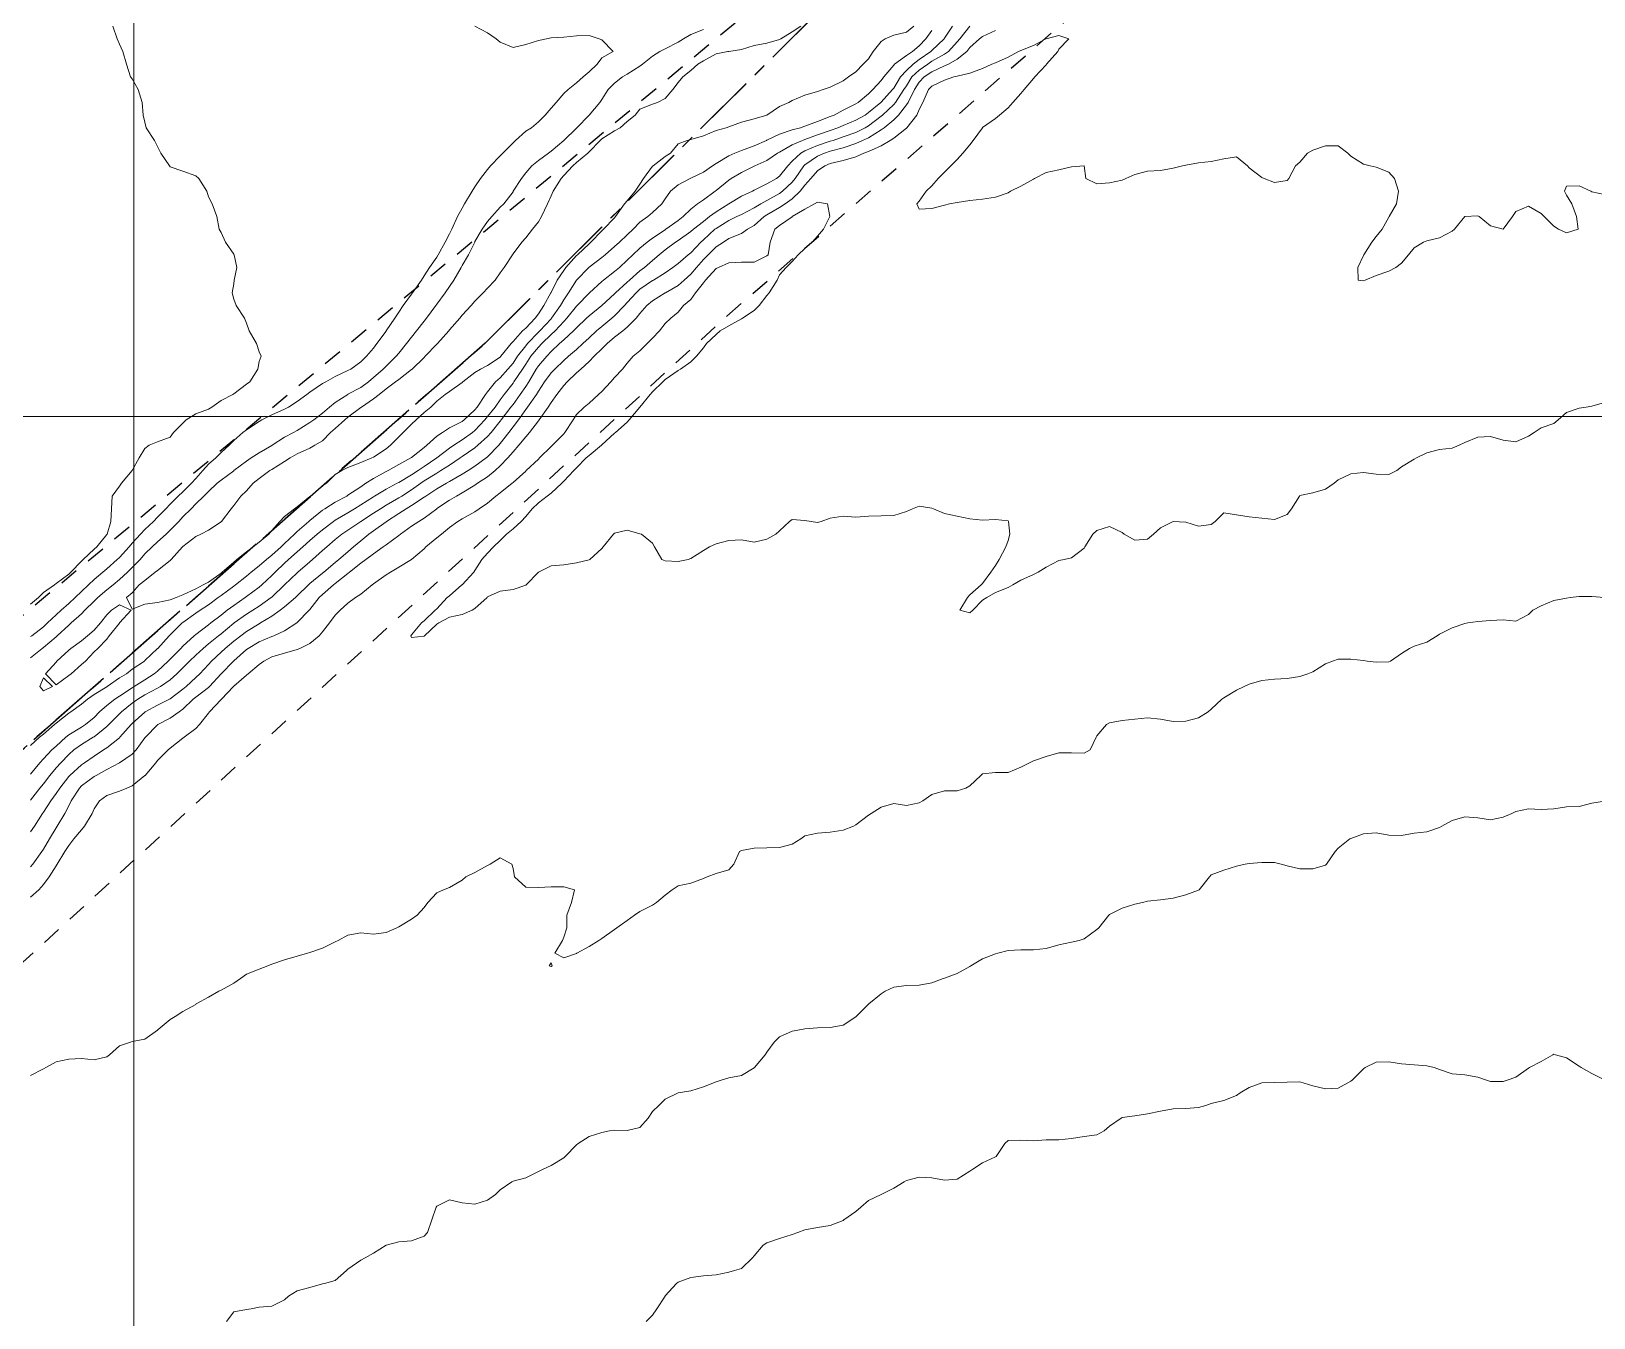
# Model space of a CAD drawing. Header units: centimetres. Extents: x 0 to 642158, y -847 to 649707.
# Drawn here: x 616462.8 to 616524.3, y 620851.9 to 620902.5 of the extents above; entities that cross this region are included whole.
import ezdxf

# ---------------------------------------------------------------- set-up
doc = ezdxf.new("R2010")
doc.units = ezdxf.units.CM
doc.header["$MEASUREMENT"] = 0
doc.linetypes.add('CENTERX2', pattern=[4, 2.5, -0.5, 0.5, -0.5])
doc.linetypes.add('JIS_02_0.7', pattern=[1.35, 0.75, -0.6])
for name, color, linetype, lineweight in [('MEV_grille', 254, 'Continuous', 9), ('WAL_parcellaire agricole', 7, 'JIS_02_0.7', 25), ('WAL_topographie 0.5', 253, 'Continuous', 20)]:
    doc.layers.add(name, color=color, linetype=linetype, lineweight=lineweight)
doc.layers.add('SPW_parcellaire cadastral', color=7, linetype='CENTERX2', lineweight=25, true_color=0xff0542)

# ---------------------------------------------------------------- blocks, each defined once
blk = doc.blocks.new('*U114')
at = {"layer": 'MEV_grille', "transparency": 33554687}
blk.add_lwpolyline([(-1338.461, 0), (1338.461, 0)], dxfattribs=at)
blk = doc.blocks.new('*U115')
at = {"layer": 'MEV_grille', "color": 0, "linetype": 'ByBlock', "lineweight": -2, "transparency": 16777216}
blk.add_blockref('*U114', (0, -1500), dxfattribs=at)
blk = doc.blocks.new('*U112')
at = {"layer": 'MEV_grille', "transparency": 33554687}
blk.add_lwpolyline([(0, 1825.476), (0, -1825.476)], dxfattribs=at)
blk = doc.blocks.new('*U113')
at = {"layer": 'MEV_grille', "color": 0, "linetype": 'ByBlock', "lineweight": -2, "transparency": 16777216}
blk.add_blockref('*U112', (1100, 0), dxfattribs=at)

msp = doc.modelspace()

# ---------------------------------------------------------------- linework, layer by layer
at = {"layer": 'SPW_parcellaire cadastral'}
for points in [[(616458.694, 621000.568), (616463.931, 620994.483), (616470.58, 620986.06), (616476.315, 620978.815), (616481.017, 620972.962), (616487.197, 620965.438), (616492.788, 620958.759), (616498.264, 620952.334), (616502.738, 620946.566), (616494.462, 620940.098), (616510.776, 620920.208), (616480.649, 620890.269), (616444.846, 620858.824), (616328.319, 620999.221)], [(616510.219, 620779.234), (616444.846, 620858.824), (616480.649, 620890.269), (616510.776, 620920.208), (616513.032, 620922.683), (616514.975, 620927.068), (616517.495, 620928.574), (616519.586, 620926.023), (616526.18, 620918.693)]]:
    msp.add_lwpolyline(points, dxfattribs=at)
at = {"layer": 'WAL_parcellaire agricole'}
for points in [[(616324.031, 621000.478), (616269.31, 620938.403), (616268.869, 620960.806), (616335.692, 621044.813), (616332.483, 621048.937), (616345.106, 621065.188), (616375.352, 621102.317), (616518.538, 620926.168), (616439.713, 620860.66), (616324.031, 621000.478)], [(616522.872, 620919.836), (616570.045, 620862.342), (616614.184, 620807.747), (616630.186, 620791.249), (616643.887, 620779.851), (616659.086, 620770.25), (616672.756, 620763.502), (616687.347, 620758.574), (616702.897, 620754.946), (616721.847, 620753.578), (616739.047, 620754.39), (616761.889, 620757.698), (616804.495, 620698.671), (616831, 620661.774), (616849.652, 620636.377), (616803.656, 620609.121), (616749.161, 620575.115), (616713.413, 620554.761), (616697.581, 620546.526), (616688.913, 620558.859), (616551.728, 620726.674), (616446.381, 620851.161), (616490.176, 620891.332), (616522.872, 620919.836)]]:
    msp.add_lwpolyline(points, dxfattribs=at)
at = {"layer": 'WAL_topographie 0.5'}
for points in [[(616480.25, 620902.75), (616480.75, 620902.481), (616481.083, 620902.25), (616481.25, 620902.125), (616481.75, 620901.908), (616482.25, 620902.026), (616482.75, 620902.186), (616483.068, 620902.25), (616483.25, 620902.295), (616483.75, 620902.31), (616484.25, 620902.364), (616484.75, 620902.383), (616485.15, 620902.25), (616485.25, 620902.21), (616485.692, 620901.75), (616485.25, 620901.5), (616485.066, 620901.25), (616484.75, 620900.955), (616484.519, 620900.75), (616484.25, 620900.516), (616483.924, 620900.25), (616483.75, 620900.094), (616483.447, 620899.75), (616483.25, 620899.515), (616483.02, 620899.25), (616482.75, 620898.986), (616482.475, 620898.75), (616482.25, 620898.611), (616481.848, 620898.25), (616481.75, 620898.157), (616481.343, 620897.75), (616481.25, 620897.64), (616480.867, 620897.25), (616480.75, 620897.111), (616480.469, 620896.75), (616480.25, 620896.418), (616480.142, 620896.25), (616479.844, 620895.75), (616479.75, 620895.585), (616479.57, 620895.25), (616479.336, 620894.75), (616479.25, 620894.568), (616479.075, 620894.25), (616478.807, 620893.75), (616478.75, 620893.657), (616478.458, 620893.25), (616478.25, 620892.921), (616478.141, 620892.75), (616477.789, 620892.25), (616477.75, 620892.195), (616477.422, 620891.75), (616477.25, 620891.487), (616477.097, 620891.25), (616476.755, 620890.75), (616476.75, 620890.743), (616476.39, 620890.25), (616476.25, 620890.077), (616475.977, 620889.75), (616475.75, 620889.532), (616475.363, 620889.25), (616475.25, 620889.186), (616474.75, 620888.957), (616474.373, 620888.75), (616474.25, 620888.675), (616473.75, 620888.341), (616473.635, 620888.25), (616473.25, 620887.969), (616472.904, 620887.75), (616472.75, 620887.664), (616472.25, 620887.452), (616471.861, 620887.25), (616471.75, 620887.185), (616471.25, 620886.854), (616471.112, 620886.75), (616470.75, 620886.441), (616470.569, 620886.25), (616470.25, 620885.957), (616470.041, 620885.75), (616469.75, 620885.51), (616469.536, 620885.25), (616469.25, 620884.943), (616469.08, 620884.75), (616468.75, 620884.416), (616468.562, 620884.25), (616468.25, 620883.927), (616468.071, 620883.75), (616467.75, 620883.416), (616467.594, 620883.25), (616467.25, 620882.936), (616467.075, 620882.75), (616466.75, 620882.39), (616466.626, 620882.25), (616466.25, 620881.831), (616466.161, 620881.75), (616465.75, 620881.385), (616465.593, 620881.25), (616465.25, 620880.963), (616465.025, 620880.75), (616464.75, 620880.487), (616464.502, 620880.25), (616464.25, 620880.016), (616463.948, 620879.75), (616463.75, 620879.566), (616463.416, 620879.25), (616463.25, 620879.105), (616462.791, 620878.75), (616462.75, 620878.72)], [(616462.75, 620873.294), (616463.11, 620873.75), (616463.25, 620873.905), (616463.587, 620874.25), (616463.75, 620874.4), (616464.131, 620874.75), (616464.25, 620874.849), (616464.75, 620875.15), (616464.907, 620875.25), (616465.25, 620875.534), (616465.467, 620875.75), (616465.75, 620875.998), (616466.068, 620876.25), (616466.25, 620876.371), (616466.75, 620876.702), (616466.828, 620876.75), (616467.25, 620877.014), (616467.619, 620877.25), (616467.75, 620877.355), (616468.173, 620877.75), (616468.25, 620877.83), (616468.663, 620878.25), (616468.75, 620878.344), (616469.188, 620878.75), (616469.25, 620878.802), (616469.75, 620879.178), (616469.842, 620879.25), (616470.25, 620879.564), (616470.491, 620879.75), (616470.75, 620879.945), (616471.194, 620880.25), (616471.25, 620880.291), (616471.75, 620880.658), (616471.858, 620880.75), (616472.25, 620881.114), (616472.382, 620881.25), (616472.75, 620881.601), (616472.911, 620881.75), (616473.25, 620882.054), (616473.473, 620882.25), (616473.75, 620882.493), (616474.042, 620882.75), (616474.25, 620882.923), (616474.683, 620883.25), (616474.75, 620883.297), (616475.25, 620883.591), (616475.513, 620883.75), (616475.75, 620883.898), (616476.25, 620884.221), (616476.298, 620884.25), (616476.75, 620884.524), (616477.19, 620884.75), (616477.25, 620884.781), (616477.75, 620885.08), (616478.011, 620885.25), (616478.25, 620885.411), (616478.75, 620885.748), (616478.753, 620885.75), (616479.25, 620886.131), (616479.423, 620886.25), (616479.75, 620886.463), (616480.158, 620886.75), (616480.25, 620886.824), (616480.645, 620887.25), (616480.75, 620887.376), (616481.044, 620887.75), (616481.25, 620888.039), (616481.402, 620888.25), (616481.75, 620888.694), (616481.789, 620888.75), (616482.12, 620889.25), (616482.25, 620889.446), (616482.457, 620889.75), (616482.75, 620890.111), (616482.881, 620890.25), (616483.25, 620890.607), (616483.405, 620890.75), (616483.75, 620891.122), (616483.87, 620891.25), (616484.25, 620891.725), (616484.276, 620891.75), (616484.75, 620892.236), (616484.766, 620892.25), (616485.25, 620892.699), (616485.313, 620892.75), (616485.75, 620893.083), (616485.942, 620893.25), (616486.25, 620893.541), (616486.466, 620893.75), (616486.75, 620894.013), (616487.039, 620894.25), (616487.25, 620894.407), (616487.75, 620894.735), (616487.773, 620894.75), (616488.25, 620895.099), (616488.454, 620895.25), (616488.75, 620895.544), (616489.018, 620895.75), (616489.25, 620895.914), (616489.712, 620896.25), (616489.75, 620896.278), (616490.25, 620896.691), (616490.342, 620896.75), (616490.75, 620896.992), (616491.25, 620897.236), (616491.279, 620897.25), (616491.75, 620897.458), (616492.169, 620897.75), (616492.25, 620897.793), (616492.75, 620898.082), (616493.152, 620898.25), (616493.25, 620898.286), (616493.75, 620898.465), (616494.25, 620898.646), (616494.544, 620898.75), (616494.75, 620898.84), (616495.25, 620899.042), (616495.616, 620899.25), (616495.75, 620899.345), (616496.241, 620899.75), (616496.25, 620899.758), (616496.699, 620900.25), (616496.75, 620900.313), (616497.011, 620900.75), (616497.25, 620901.005), (616497.513, 620901.25), (616497.75, 620901.434), (616498.213, 620901.75), (616498.25, 620901.789), (616498.728, 620902.25), (616498.75, 620902.281), (616499.065, 620902.75)], [(616465.986, 620902.75), (616466.158, 620902.25), (616466.25, 620902.044), (616466.385, 620901.75), (616466.528, 620901.25), (616466.687, 620900.75), (616466.75, 620900.671), (616466.979, 620900.25), (616467.139, 620899.75), (616467.183, 620899.25), (616467.25, 620898.964), (616467.306, 620898.75), (616467.632, 620898.25), (616467.75, 620898.013), (616467.882, 620897.75), (616468.219, 620897.25), (616468.25, 620897.214), (616468.75, 620897.038), (616469.25, 620896.859), (616469.371, 620896.75), (616469.687, 620896.25), (616469.75, 620896.027), (616469.906, 620895.75), (616470.089, 620895.25), (616470.175, 620894.75), (616470.25, 620894.629), (616470.419, 620894.25), (616470.75, 620893.772), (616470.77, 620893.75), (616470.877, 620893.25), (616470.77, 620892.75), (616470.75, 620892.6), (616470.691, 620892.25), (616470.75, 620892), (616470.84, 620891.75), (616471.173, 620891.25), (616471.25, 620891.05), (616471.362, 620890.75), (616471.647, 620890.25), (616471.75, 620889.932), (616471.833, 620889.75), (616471.75, 620889.55), (616471.694, 620889.25), (616471.386, 620888.75), (616471.25, 620888.652), (616470.75, 620888.276), (616470.715, 620888.25), (616470.25, 620888.011), (616469.883, 620887.75), (616469.75, 620887.673), (616469.25, 620887.48), (616468.877, 620887.25), (616468.75, 620887.118), (616468.382, 620886.75), (616468.25, 620886.561), (616467.75, 620886.378), (616467.417, 620886.25), (616467.25, 620886.118), (616467.024, 620885.75), (616466.75, 620885.25), (616466.75, 620885.25), (616466.327, 620884.75), (616466.25, 620884.632), (616465.967, 620884.25), (616465.937, 620883.75), (616465.905, 620883.25), (616465.76, 620882.75), (616465.75, 620882.738), (616465.355, 620882.25), (616465.25, 620882.162), (616464.821, 620881.75), (616464.75, 620881.684), (616464.326, 620881.25), (616464.25, 620881.177), (616463.75, 620880.799), (616463.686, 620880.75), (616463.25, 620880.445), (616463.058, 620880.25), (616462.75, 620879.991)], [(616462.75, 620872.277), (616463.117, 620872.75), (616463.25, 620872.921), (616463.505, 620873.25), (616463.75, 620873.541), (616463.938, 620873.75), (616464.25, 620874.069), (616464.456, 620874.25), (616464.75, 620874.464), (616465.212, 620874.75), (616465.25, 620874.773), (616465.75, 620875.172), (616465.83, 620875.25), (616466.25, 620875.67), (616466.33, 620875.75), (616466.75, 620876.091), (616466.974, 620876.25), (616467.25, 620876.416), (616467.75, 620876.682), (616467.869, 620876.75), (616468.25, 620877.014), (616468.513, 620877.25), (616468.75, 620877.491), (616469.004, 620877.75), (616469.25, 620877.981), (616469.541, 620878.25), (616469.75, 620878.423), (616470.152, 620878.75), (616470.25, 620878.828), (616470.75, 620879.237), (616470.768, 620879.25), (616471.25, 620879.592), (616471.503, 620879.75), (616471.75, 620879.911), (616472.225, 620880.25), (616472.25, 620880.271), (616472.75, 620880.748), (616472.752, 620880.75), (616473.25, 620881.23), (616473.274, 620881.25), (616473.75, 620881.658), (616473.856, 620881.75), (616474.25, 620882.105), (616474.414, 620882.25), (616474.75, 620882.537), (616475.012, 620882.75), (616475.25, 620882.907), (616475.75, 620883.249), (616475.751, 620883.25), (616476.25, 620883.571), (616476.532, 620883.75), (616476.75, 620883.885), (616477.25, 620884.177), (616477.366, 620884.25), (616477.75, 620884.492), (616478.113, 620884.75), (616478.25, 620884.842), (616478.75, 620885.153), (616478.912, 620885.25), (616479.25, 620885.469), (616479.664, 620885.75), (616479.75, 620885.81), (616480.25, 620886.151), (616480.371, 620886.25), (616480.75, 620886.59), (616480.891, 620886.75), (616481.25, 620887.199), (616481.289, 620887.25), (616481.671, 620887.75), (616481.75, 620887.859), (616482.033, 620888.25), (616482.25, 620888.565), (616482.37, 620888.75), (616482.669, 620889.25), (616482.75, 620889.369), (616483.077, 620889.75), (616483.25, 620889.936), (616483.586, 620890.25), (616483.75, 620890.399), (616484.134, 620890.75), (616484.25, 620890.875), (616484.647, 620891.25), (616484.75, 620891.347), (616485.243, 620891.75), (616485.25, 620891.756), (616485.75, 620892.214), (616485.784, 620892.25), (616486.25, 620892.667), (616486.341, 620892.75), (616486.75, 620893.119), (616486.93, 620893.25), (616487.25, 620893.525), (616487.513, 620893.75), (616487.75, 620893.943), (616488.155, 620894.25), (616488.25, 620894.314), (616488.75, 620894.659), (616488.855, 620894.75), (616489.25, 620895.063), (616489.495, 620895.25), (616489.75, 620895.442), (616490.25, 620895.748), (616490.255, 620895.75), (616490.75, 620896.053), (616491.179, 620896.25), (616491.25, 620896.286), (616491.75, 620896.535), (616492.125, 620896.75), (616492.25, 620896.841), (616492.572, 620897.25), (616492.75, 620897.431), (616493.085, 620897.75), (616493.25, 620897.84), (616493.75, 620898.047), (616494.25, 620898.215), (616494.358, 620898.25), (616494.75, 620898.391), (616495.25, 620898.565), (616495.628, 620898.75), (616495.75, 620898.821), (616496.25, 620899.199), (616496.309, 620899.25), (616496.75, 620899.664), (616496.823, 620899.75), (616497.151, 620900.25), (616497.25, 620900.403), (616497.465, 620900.75), (616497.75, 620901.021), (616498.087, 620901.25), (616498.25, 620901.365), (616498.75, 620901.647), (616498.906, 620901.75), (616499.25, 620902.127), (616499.351, 620902.25), (616499.742, 620902.75)], [(616493.094, 620902.75), (616492.75, 620902.52), (616492.294, 620902.25), (616492.25, 620902.221), (616491.75, 620902.076), (616491.25, 620901.986), (616490.75, 620901.833), (616490.25, 620901.753), (616490.218, 620901.75), (616489.75, 620901.665), (616489.25, 620901.381), (616489.032, 620901.25), (616488.75, 620901), (616488.445, 620900.75), (616488.25, 620900.535), (616488.04, 620900.25), (616487.75, 620899.902), (616487.443, 620899.75), (616487.25, 620899.679), (616486.75, 620899.483), (616486.556, 620899.25), (616486.25, 620898.992), (616485.967, 620898.75), (616485.75, 620898.634), (616485.25, 620898.307), (616485.182, 620898.25), (616484.75, 620897.804), (616484.692, 620897.75), (616484.25, 620897.38), (616484.109, 620897.25), (616483.75, 620896.867), (616483.651, 620896.75), (616483.335, 620896.25), (616483.25, 620896.072), (616483.103, 620895.75), (616482.872, 620895.25), (616482.75, 620895.039), (616482.522, 620894.75), (616482.25, 620894.411), (616482.095, 620894.25), (616481.75, 620893.781), (616481.728, 620893.75), (616481.398, 620893.25), (616481.25, 620893.033), (616481.042, 620892.75), (616480.75, 620892.434), (616480.574, 620892.25), (616480.25, 620891.926), (616480.107, 620891.75), (616479.75, 620891.374), (616479.652, 620891.25), (616479.25, 620890.791), (616479.217, 620890.75), (616478.776, 620890.25), (616478.75, 620890.223), (616478.295, 620889.75), (616478.25, 620889.703), (616477.78, 620889.25), (616477.75, 620889.226), (616477.25, 620888.842), (616477.126, 620888.75), (616476.75, 620888.47), (616476.474, 620888.25), (616476.25, 620888.073), (616475.776, 620887.75), (616475.75, 620887.729), (616475.25, 620887.35), (616475.127, 620887.25), (616474.75, 620886.906), (616474.564, 620886.75), (616474.25, 620886.427), (616473.95, 620886.25), (616473.75, 620886.139), (616473.25, 620885.915), (616472.967, 620885.75), (616472.75, 620885.607), (616472.25, 620885.297), (616472.17, 620885.25), (616471.75, 620884.944), (616471.517, 620884.75), (616471.25, 620884.459), (616471.032, 620884.25), (616470.75, 620883.878), (616470.647, 620883.75), (616470.262, 620883.25), (616470.25, 620883.239), (616469.75, 620882.901), (616469.458, 620882.75), (616469.25, 620882.651), (616468.75, 620882.267), (616468.733, 620882.25), (616468.279, 620881.75), (616468.25, 620881.716), (616467.75, 620881.321), (616467.661, 620881.25), (616467.25, 620880.927), (616467.029, 620880.75), (616466.75, 620880.434), (616466.528, 620880.25), (616466.75, 620879.788), (616467.25, 620879.992), (616467.75, 620880.063), (616468.25, 620880.16)], [(616468.25, 620880.16), (616468.479, 620880.25), (616468.75, 620880.36), (616469.25, 620880.592), (616469.549, 620880.75), (616469.75, 620880.862), (616470.25, 620881.216), (616470.293, 620881.25), (616470.75, 620881.649), (616470.876, 620881.75), (616471.25, 620882.049), (616471.521, 620882.25), (616471.75, 620882.428), (616472.126, 620882.75), (616472.25, 620882.887), (616472.561, 620883.25), (616472.75, 620883.447), (616473.142, 620883.75), (616473.25, 620883.821), (616473.75, 620884.225), (616473.782, 620884.25), (616474.25, 620884.65), (616474.405, 620884.75), (616474.75, 620885.101), (616475.009, 620885.25), (616475.25, 620885.372), (616475.75, 620885.572), (616476.195, 620885.75), (616476.25, 620885.774), (616476.75, 620886.11), (616476.922, 620886.25), (616477.25, 620886.58), (616477.429, 620886.75), (616477.75, 620887.081), (616477.934, 620887.25), (616478.25, 620887.535), (616478.507, 620887.75), (616478.75, 620887.98), (616479.084, 620888.25), (616479.25, 620888.366), (616479.75, 620888.715), (616479.779, 620888.75), (616480.25, 620889.115), (616480.469, 620889.25), (616480.75, 620889.39), (616481.25, 620889.722), (616481.274, 620889.75), (616481.674, 620890.25), (616481.75, 620890.331), (616482.129, 620890.75), (616482.25, 620890.86), (616482.617, 620891.25), (616482.75, 620891.426), (616482.96, 620891.75), (616483.243, 620892.25), (616483.25, 620892.262), (616483.491, 620892.75), (616483.75, 620893.131), (616483.836, 620893.25), (616484.25, 620893.716), (616484.289, 620893.75), (616484.75, 620894.185), (616484.822, 620894.25), (616485.25, 620894.695), (616485.31, 620894.75), (616485.75, 620895.204), (616485.79, 620895.25), (616486.148, 620895.75), (616486.25, 620895.877), (616486.565, 620896.25), (616486.75, 620896.528), (616486.893, 620896.75), (616487.25, 620897.239), (616487.266, 620897.25), (616487.75, 620897.612), (616487.951, 620897.75), (616488.25, 620898.117), (616488.614, 620898.25), (616488.75, 620898.282), (616489.25, 620898.435), (616489.75, 620898.643), (616490.152, 620898.75), (616490.25, 620898.785), (616490.75, 620898.965), (616491.25, 620899.096), (616491.75, 620899.25), (616491.75, 620899.25), (616492.25, 620899.583), (616492.618, 620899.75), (616492.75, 620899.827), (616493.25, 620900.037), (616493.75, 620900.182), (616493.962, 620900.25), (616494.25, 620900.346), (616494.75, 620900.603), (616494.967, 620900.75), (616495.25, 620900.952), (616495.541, 620901.25), (616495.75, 620901.466), (616495.932, 620901.75), (616496.25, 620902.144), (616496.404, 620902.25), (616496.75, 620902.398), (616497.25, 620902.519), (616497.535, 620902.75)], [(616489.25, 620902.613), (616488.75, 620902.419), (616488.462, 620902.25), (616488.25, 620902.125), (616487.75, 620901.862), (616487.54, 620901.75), (616487.25, 620901.567), (616486.857, 620901.25), (616486.75, 620901.168), (616486.25, 620900.858), (616486.058, 620900.75), (616485.75, 620900.511), (616485.494, 620900.25), (616485.25, 620899.858), (616485.176, 620899.75), (616484.754, 620899.25), (616484.75, 620899.247), (616484.266, 620898.75), (616484.25, 620898.734), (616483.75, 620898.25), (616483.75, 620898.25), (616483.25, 620897.822), (616483.142, 620897.75), (616482.75, 620897.461), (616482.496, 620897.25), (616482.25, 620896.976), (616482.081, 620896.75), (616481.762, 620896.25), (616481.75, 620896.232), (616481.386, 620895.75), (616481.25, 620895.621), (616480.91, 620895.25), (616480.75, 620895.064), (616480.534, 620894.75), (616480.25, 620894.269), (616480.24, 620894.25), (616479.995, 620893.75), (616479.75, 620893.323), (616479.711, 620893.25), (616479.422, 620892.75), (616479.25, 620892.494), (616479.08, 620892.25), (616478.75, 620891.807), (616478.708, 620891.75), (616478.346, 620891.25), (616478.25, 620891.131), (616477.954, 620890.75), (616477.75, 620890.509), (616477.552, 620890.25), (616477.25, 620889.873), (616477.149, 620889.75), (616476.75, 620889.362), (616476.638, 620889.25), (616476.25, 620888.915), (616476.056, 620888.75), (616475.75, 620888.522), (616475.25, 620888.257), (616475.238, 620888.25), (616474.75, 620887.937), (616474.524, 620887.75), (616474.25, 620887.515), (616473.906, 620887.25), (616473.75, 620887.141), (616473.25, 620886.835), (616473.099, 620886.75), (616472.75, 620886.565), (616472.267, 620886.25), (616472.25, 620886.239), (616471.75, 620885.947), (616471.441, 620885.75), (616471.25, 620885.627), (616470.757, 620885.25), (616470.75, 620885.245), (616470.25, 620884.876), (616470.099, 620884.75), (616469.75, 620884.426), (616469.569, 620884.25), (616469.25, 620883.938), (616469.069, 620883.75), (616468.75, 620883.431), (616468.586, 620883.25), (616468.25, 620882.907), (616468.084, 620882.75), (616467.75, 620882.443), (616467.537, 620882.25), (616467.25, 620881.973), (616467.06, 620881.75), (616466.75, 620881.44), (616466.563, 620881.25), (616466.25, 620880.967), (616465.998, 620880.75), (616465.75, 620880.55), (616465.398, 620880.25), (616465.25, 620880.109), (616464.89, 620879.75), (616464.75, 620879.613), (616464.343, 620879.25), (616464.25, 620879.169), (616463.799, 620878.75), (616463.75, 620878.704), (616463.25, 620878.286), (616463.202, 620878.25), (616462.75, 620877.878)], [(616462.75, 620874.43), (616463.098, 620874.75), (616463.25, 620874.875), (616463.686, 620875.25), (616463.75, 620875.308), (616464.25, 620875.695), (616464.338, 620875.75), (616464.75, 620876.05), (616464.983, 620876.25), (616465.25, 620876.441), (616465.75, 620876.738), (616465.769, 620876.75), (616466.25, 620877.088), (616466.527, 620877.25), (616466.75, 620877.431), (616467.228, 620877.75), (616467.25, 620877.771), (616467.75, 620878.246), (616467.754, 620878.25), (616468.209, 620878.75), (616468.25, 620878.784), (616468.724, 620879.25), (616468.75, 620879.27), (616469.25, 620879.632), (616469.423, 620879.75), (616469.75, 620879.969), (616470.142, 620880.25), (616470.25, 620880.327), (616470.75, 620880.703), (616470.814, 620880.75), (616471.25, 620881.098), (616471.437, 620881.25), (616471.75, 620881.504), (616472.036, 620881.75), (616472.25, 620881.925), (616472.613, 620882.25), (616472.75, 620882.382), (616473.14, 620882.75), (616473.25, 620882.859), (616473.705, 620883.25), (616473.75, 620883.287), (616474.25, 620883.69), (616474.342, 620883.75), (616474.75, 620884.013), (616475.198, 620884.25), (616475.25, 620884.282), (616475.75, 620884.614), (616475.957, 620884.75), (616476.25, 620884.936), (616476.75, 620885.211), (616476.828, 620885.25), (616477.25, 620885.493), (616477.726, 620885.75), (616477.75, 620885.768), (616478.25, 620886.165), (616478.356, 620886.25), (616478.75, 620886.608), (616478.967, 620886.75), (616479.25, 620886.932), (616479.75, 620887.189), (616479.828, 620887.25), (616480.25, 620887.637), (616480.342, 620887.75), (616480.672, 620888.25), (616480.75, 620888.353), (616481.055, 620888.75), (616481.25, 620888.908), (616481.547, 620889.25), (616481.75, 620889.483), (616481.928, 620889.75), (616482.25, 620890.165), (616482.319, 620890.25), (616482.75, 620890.698), (616482.804, 620890.75), (616483.25, 620891.226), (616483.273, 620891.25), (616483.622, 620891.75), (616483.75, 620891.973), (616483.936, 620892.25), (616484.25, 620892.75), (616484.25, 620892.75), (616484.734, 620893.25), (616484.75, 620893.264), (616485.25, 620893.642), (616485.386, 620893.75), (616485.75, 620894.069), (616485.949, 620894.25), (616486.25, 620894.534), (616486.484, 620894.75), (616486.75, 620895.026), (616487.064, 620895.25), (616487.25, 620895.414), (616487.611, 620895.75), (616487.75, 620895.954), (616487.951, 620896.25), (616488.25, 620896.502), (616488.731, 620896.75), (616488.75, 620896.759), (616489.25, 620897.001), (616489.611, 620897.25), (616489.75, 620897.34), (616490.25, 620897.643), (616490.486, 620897.75), (616490.75, 620897.859), (616491.25, 620898.037), (616491.739, 620898.25), (616491.75, 620898.255), (616492.25, 620898.503), (616492.75, 620898.669), (616493.075, 620898.75), (616493.25, 620898.806), (616493.75, 620898.992), (616494.25, 620899.193), (616494.397, 620899.25), (616494.75, 620899.438), (616495.25, 620899.691), (616495.34, 620899.75), (616495.75, 620900.09), (616495.919, 620900.25), (616496.25, 620900.614), (616496.354, 620900.75), (616496.75, 620901.217), (616496.78, 620901.25), (616497.25, 620901.595), (616497.481, 620901.75), (616497.75, 620901.977), (616498.007, 620902.25), (616498.25, 620902.579)], [(616462.75, 620871.03), (616462.897, 620871.25), (616463.215, 620871.75), (616463.25, 620871.802), (616463.54, 620872.25), (616463.75, 620872.533), (616463.895, 620872.75), (616464.25, 620873.2), (616464.297, 620873.25), (616464.75, 620873.666), (616464.875, 620873.75), (616465.25, 620874.012), (616465.617, 620874.25), (616465.75, 620874.338), (616466.25, 620874.731), (616466.269, 620874.75), (616466.706, 620875.25), (616466.75, 620875.294), (616467.25, 620875.745), (616467.258, 620875.75), (616467.75, 620876.011), (616468.218, 620876.25), (616468.25, 620876.267), (616468.75, 620876.646), (616468.876, 620876.75), (616469.25, 620877.098), (616469.41, 620877.25), (616469.75, 620877.617), (616469.869, 620877.75), (616470.25, 620878.098), (616470.417, 620878.25), (616470.75, 620878.531), (616471.024, 620878.75), (616471.25, 620878.919), (616471.75, 620879.219), (616471.807, 620879.25), (616472.25, 620879.521), (616472.572, 620879.75), (616472.75, 620879.886), (616473.176, 620880.25), (616473.25, 620880.32), (616473.694, 620880.75), (616473.75, 620880.799), (616474.25, 620881.213), (616474.297, 620881.25), (616474.75, 620881.629), (616474.895, 620881.75), (616475.25, 620882.058), (616475.469, 620882.25), (616475.75, 620882.488), (616476.067, 620882.75), (616476.25, 620882.883), (616476.75, 620883.238), (616476.767, 620883.25), (616477.25, 620883.556), (616477.541, 620883.75), (616477.75, 620883.875), (616478.25, 620884.208), (616478.311, 620884.25), (616478.75, 620884.527), (616479.13, 620884.75), (616479.25, 620884.816), (616479.75, 620885.107), (616479.979, 620885.25), (616480.25, 620885.427), (616480.689, 620885.75), (616480.75, 620885.798), (616481.191, 620886.25), (616481.25, 620886.319), (616481.587, 620886.75), (616481.75, 620886.967), (616481.967, 620887.25), (616482.25, 620887.653), (616482.321, 620887.75), (616482.67, 620888.25), (616482.75, 620888.382), (616482.996, 620888.75), (616483.25, 620889.094), (616483.397, 620889.25), (616483.75, 620889.587), (616483.933, 620889.75), (616484.25, 620890.022), (616484.5, 620890.25), (616484.75, 620890.48), (616485.045, 620890.75), (616485.25, 620890.925), (616485.641, 620891.25), (616485.75, 620891.348), (616486.137, 620891.75), (616486.25, 620891.869), (616486.596, 620892.25), (616486.75, 620892.39), (616487.25, 620892.733), (616487.282, 620892.75), (616487.75, 620893.036), (616488.051, 620893.25), (616488.25, 620893.411), (616488.647, 620893.75), (616488.75, 620893.829), (616489.148, 620894.25), (616489.25, 620894.34), (616489.701, 620894.75), (616489.75, 620894.789), (616490.25, 620895.098), (616490.573, 620895.25), (616490.75, 620895.337), (616491.25, 620895.595), (616491.515, 620895.75), (616491.75, 620895.88), (616492.25, 620896.159), (616492.372, 620896.25), (616492.75, 620896.607), (616492.865, 620896.75), (616493.208, 620897.25), (616493.25, 620897.29), (616493.75, 620897.634), (616494.022, 620897.75), (616494.25, 620897.826), (616494.75, 620897.964), (616495.25, 620898.127), (616495.523, 620898.25), (616495.75, 620898.351), (616496.25, 620898.661), (616496.373, 620898.75), (616496.75, 620899.062), (616496.937, 620899.25), (616497.25, 620899.647), (616497.315, 620899.75), (616497.562, 620900.25), (616497.75, 620900.55), (616497.94, 620900.75), (616498.25, 620900.957), (616498.75, 620901.183), (616498.899, 620901.25), (616499.25, 620901.444), (616499.622, 620901.75), (616499.75, 620901.912), (616500.129, 620902.25), (616500.25, 620902.346), (616500.75, 620902.576)], [(616462.75, 620869.646), (616462.83, 620869.75), (616463.188, 620870.25), (616463.25, 620870.342), (616463.498, 620870.75), (616463.75, 620871.189), (616463.79, 620871.25), (616464.092, 620871.75), (616464.25, 620872.055), (616464.346, 620872.25), (616464.668, 620872.75), (616464.75, 620872.837), (616465.25, 620873.208), (616465.326, 620873.25), (616465.75, 620873.483), (616466.25, 620873.748), (616466.254, 620873.75), (616466.75, 620874.08), (616466.908, 620874.25), (616467.25, 620874.725), (616467.27, 620874.75), (616467.75, 620875.241), (616467.762, 620875.25), (616468.25, 620875.507), (616468.596, 620875.75), (616468.75, 620875.859), (616469.153, 620876.25), (616469.25, 620876.331), (616469.75, 620876.715), (616469.789, 620876.75), (616470.25, 620877.248), (616470.252, 620877.25), (616470.738, 620877.75), (616470.75, 620877.761), (616471.25, 620878.201), (616471.315, 620878.25), (616471.75, 620878.514), (616472.25, 620878.723), (616472.33, 620878.75), (616472.75, 620878.94), (616473.233, 620879.25), (616473.25, 620879.263), (616473.719, 620879.75), (616473.75, 620879.784), (616474.119, 620880.25), (616474.25, 620880.378), (616474.675, 620880.75), (616474.75, 620880.809), (616475.25, 620881.204), (616475.308, 620881.25), (616475.75, 620881.601), (616475.958, 620881.75), (616476.25, 620881.975), (616476.638, 620882.25), (616476.75, 620882.33), (616477.25, 620882.692), (616477.323, 620882.75), (616477.75, 620883.057), (616478.036, 620883.25), (616478.25, 620883.378), (616478.745, 620883.75), (616478.75, 620883.753), (616479.25, 620884.083), (616479.526, 620884.25), (616479.75, 620884.374), (616480.25, 620884.681), (616480.351, 620884.75), (616480.75, 620885.006), (616481.054, 620885.25), (616481.25, 620885.432), (616481.549, 620885.75), (616481.75, 620885.987), (616481.985, 620886.25), (616482.25, 620886.584), (616482.398, 620886.75), (616482.75, 620887.216), (616482.776, 620887.25), (616483.132, 620887.75), (616483.25, 620887.929), (616483.477, 620888.25), (616483.75, 620888.601), (616483.888, 620888.75), (616484.25, 620889.1), (616484.416, 620889.25), (616484.75, 620889.55), (616484.948, 620889.75), (616485.25, 620890.048), (616485.455, 620890.25), (616485.75, 620890.501), (616486.071, 620890.75), (616486.25, 620890.896), (616486.604, 620891.25), (616486.75, 620891.435), (616487.024, 620891.75), (616487.25, 620891.94), (616487.75, 620892.243), (616487.76, 620892.25), (616488.25, 620892.544), (616488.491, 620892.75), (616488.75, 620892.984), (616488.977, 620893.25), (616489.25, 620893.557), (616489.44, 620893.75), (616489.75, 620894.063), (616490.036, 620894.25), (616490.25, 620894.39), (616490.75, 620894.589), (616490.984, 620894.75), (616491.25, 620894.898), (616491.644, 620895.25), (616491.75, 620895.317), (616492.25, 620895.607), (616492.469, 620895.75), (616492.75, 620895.951), (616493.062, 620896.25), (616493.25, 620896.493), (616493.483, 620896.75), (616493.75, 620897.055), (616494.032, 620897.25), (616494.25, 620897.34), (616494.75, 620897.463), (616495.25, 620897.61), (616495.567, 620897.75), (616495.75, 620897.814), (616496.25, 620898.041), (616496.611, 620898.25), (616496.75, 620898.335), (616497.25, 620898.736), (616497.264, 620898.75), (616497.66, 620899.25), (616497.75, 620899.463), (616497.888, 620899.75), (616498.123, 620900.25), (616498.25, 620900.385), (616498.75, 620900.625), (616499.116, 620900.75), (616499.25, 620900.782), (616499.75, 620900.9), (616500.25, 620901.078), (616500.609, 620901.25), (616500.75, 620901.309), (616501.25, 620901.534), (616501.657, 620901.75), (616501.75, 620901.792), (616502.25, 620901.988), (616502.744, 620902.25), (616502.75, 620902.252), (616503.25, 620902.384), (616503.648, 620902.25), (616503.25, 620901.843), (616503.206, 620901.75), (616502.77, 620901.25), (616502.75, 620901.23), (616502.307, 620900.75), (616502.25, 620900.685), (616501.883, 620900.25), (616501.75, 620900.1), (616501.439, 620899.75), (616501.25, 620899.539), (616500.918, 620899.25), (616500.75, 620899.119), (616500.25, 620898.756), (616500.245, 620898.75), (616499.872, 620898.25), (616499.75, 620898.077), (616499.469, 620897.75), (616499.25, 620897.504), (616498.991, 620897.25), (616498.75, 620897.005), (616498.493, 620896.75), (616498.25, 620896.456), (616498.022, 620896.25), (616497.75, 620895.857), (616497.653, 620895.75), (616497.75, 620895.543), (616498.25, 620895.567), (616498.75, 620895.704), (616498.938, 620895.75), (616499.25, 620895.807), (616499.75, 620895.885), (616500.25, 620895.931), (616500.75, 620896.012), (616501.25, 620896.185), (616501.35, 620896.25), (616501.75, 620896.444), (616502.25, 620896.725), (616502.298, 620896.75), (616502.75, 620896.983), (616503.25, 620897.097), (616503.75, 620897.217), (616504.249, 620897.25), (616504.25, 620897.25), (616504.25, 620897.25), (616504.321, 620896.75), (616504.75, 620896.543), (616505.25, 620896.576), (616505.75, 620896.687), (616505.893, 620896.75), (616506.25, 620896.913), (616506.75, 620897.04), (616507.25, 620897.066), (616507.75, 620897.154), (616508.125, 620897.25), (616508.25, 620897.282), (616508.75, 620897.364), (616509.25, 620897.423), (616509.75, 620897.52), (616510.25, 620897.6), (616510.687, 620897.25), (616510.75, 620897.171), (616511.25, 620896.794), (616511.333, 620896.75), (616511.75, 620896.594), (616512.25, 620896.673), (616512.311, 620896.75), (616512.568, 620897.25), (616512.75, 620897.396), (616513.04, 620897.75), (616513.25, 620897.872), (616513.75, 620898.042), (616514.25, 620898.042), (616514.637, 620897.75), (616514.75, 620897.632), (616515.25, 620897.318), (616515.516, 620897.25), (616515.75, 620897.201), (616516.25, 620896.996), (616516.469, 620896.75), (616516.625, 620896.25), (616516.556, 620895.75), (616516.261, 620895.25), (616516.25, 620895.229), (616515.994, 620894.75), (616515.75, 620894.468), (616515.577, 620894.25), (616515.265, 620893.75), (616515.25, 620893.713), (616515.031, 620893.25), (616515.042, 620892.75), (616515.25, 620892.716), (616515.319, 620892.75), (616515.75, 620892.928), (616516.25, 620893.101), (616516.527, 620893.25), (616516.75, 620893.419), (616517.019, 620893.75), (616517.25, 620894.016), (616517.613, 620894.25), (616517.75, 620894.303), (616518.25, 620894.41), (616518.75, 620894.673), (616518.832, 620894.75), (616519.25, 620895.25), (616519.25, 620895.25), (616519.75, 620895.277), (616519.804, 620895.25), (616520.25, 620894.89), (616520.75, 620894.75), (616521.121, 620895.25), (616521.25, 620895.458), (616521.75, 620895.664), (616522.25, 620895.379), (616522.375, 620895.25), (616522.75, 620894.869), (616522.933, 620894.75), (616523.25, 620894.609), (616523.714, 620894.75), (616523.648, 620895.25), (616523.454, 620895.75), (616523.25, 620896.095), (616523.17, 620896.25), (616523.25, 620896.454), (616523.75, 620896.466), (616524.208, 620896.25), (616524.25, 620896.232), (616524.75, 620896.117)], [(616462.75, 620868.459), (616463.072, 620868.75), (616463.25, 620868.958), (616463.474, 620869.25), (616463.75, 620869.694), (616463.789, 620869.75), (616464.102, 620870.25), (616464.25, 620870.487), (616464.449, 620870.75), (616464.75, 620871.105), (616464.877, 620871.25), (616465.174, 620871.75), (616465.25, 620871.934), (616465.463, 620872.25), (616465.75, 620872.46), (616466.25, 620872.633), (616466.54, 620872.75), (616466.75, 620872.838), (616467.25, 620873.246), (616467.254, 620873.25), (616467.684, 620873.75), (616467.75, 620873.834), (616468.166, 620874.25), (616468.25, 620874.328), (616468.75, 620874.715), (616468.796, 620874.75), (616469.25, 620875.099), (616469.397, 620875.25), (616469.75, 620875.694), (616469.789, 620875.75), (616470.25, 620876.235), (616470.262, 620876.25), (616470.738, 620876.75), (616470.75, 620876.763), (616471.25, 620877.202), (616471.312, 620877.25), (616471.75, 620877.612), (616471.937, 620877.75), (616472.25, 620877.914), (616472.75, 620878.065), (616473.25, 620878.205), (616473.359, 620878.25), (616473.75, 620878.442), (616474.12, 620878.75), (616474.25, 620878.906), (616474.524, 620879.25), (616474.75, 620879.558), (616474.947, 620879.75), (616475.25, 620880.026), (616475.552, 620880.25), (616475.75, 620880.389), (616476.197, 620880.75), (616476.25, 620880.786), (616476.75, 620881.141), (616476.918, 620881.25), (616477.25, 620881.454), (616477.75, 620881.748), (616477.753, 620881.75), (616478.25, 620882.175), (616478.321, 620882.25), (616478.75, 620882.601), (616478.933, 620882.75), (616479.25, 620883.008), (616479.583, 620883.25), (616479.75, 620883.351), (616480.25, 620883.632), (616480.415, 620883.75), (616480.75, 620883.968), (616481.073, 620884.25), (616481.25, 620884.373), (616481.717, 620884.75), (616481.75, 620884.78), (616482.25, 620885.233), (616482.269, 620885.25), (616482.75, 620885.706), (616482.798, 620885.75), (616483.25, 620886.202), (616483.309, 620886.25), (616483.75, 620886.698), (616483.796, 620886.75), (616484.126, 620887.25), (616484.25, 620887.455), (616484.55, 620887.75), (616484.75, 620887.91), (616485.118, 620888.25), (616485.25, 620888.36), (616485.61, 620888.75), (616485.75, 620888.912), (616486.063, 620889.25), (616486.25, 620889.476), (616486.485, 620889.75), (616486.75, 620889.969), (616487.04, 620890.25), (616487.25, 620890.467), (616487.515, 620890.75), (616487.75, 620891.038), (616487.962, 620891.25), (616488.25, 620891.484), (616488.47, 620891.75), (616488.75, 620891.984), (616488.944, 620892.25), (616489.25, 620892.638), (616489.332, 620892.75), (616489.75, 620893.205), (616489.844, 620893.25), (616490.25, 620893.43), (616490.75, 620893.459), (616491.25, 620893.459), (616491.75, 620893.702), (616491.795, 620893.75), (616491.875, 620894.25), (616492.058, 620894.75), (616492.25, 620894.905), (616492.75, 620895.248), (616492.753, 620895.25), (616493.25, 620895.539), (616493.633, 620895.75), (616493.75, 620895.824), (616494.136, 620895.75), (616494.224, 620895.25), (616493.984, 620894.75), (616493.75, 620894.481), (616493.536, 620894.25), (616493.25, 620893.993), (616492.979, 620893.75), (616492.75, 620893.477), (616492.507, 620893.25), (616492.25, 620892.956), (616492.151, 620892.75), (616491.844, 620892.25), (616491.75, 620892.139), (616491.445, 620891.75), (616491.25, 620891.555), (616490.791, 620891.25), (616490.75, 620891.221), (616490.25, 620890.947), (616489.905, 620890.75), (616489.75, 620890.611), (616489.37, 620890.25), (616489.25, 620890.083), (616488.981, 620889.75), (616488.75, 620889.528), (616488.345, 620889.25), (616488.25, 620889.193), (616487.75, 620888.841), (616487.647, 620888.75), (616487.25, 620888.356), (616487.152, 620888.25), (616486.75, 620887.754), (616486.747, 620887.75), (616486.332, 620887.25), (616486.25, 620887.16), (616485.784, 620886.75), (616485.75, 620886.719), (616485.25, 620886.267), (616485.231, 620886.25), (616484.75, 620885.846), (616484.636, 620885.75), (616484.25, 620885.355), (616484.152, 620885.25), (616483.75, 620884.83), (616483.676, 620884.75), (616483.25, 620884.365), (616483.1, 620884.25), (616482.75, 620883.986), (616482.508, 620883.75), (616482.25, 620883.445), (616482.077, 620883.25), (616481.75, 620882.954), (616481.496, 620882.75), (616481.25, 620882.498), (616480.978, 620882.25), (616480.75, 620882), (616480.524, 620881.75), (616480.25, 620881.323), (616480.202, 620881.25), (616479.75, 620880.759), (616479.739, 620880.75), (616479.25, 620880.325), (616479.152, 620880.25), (616478.75, 620879.81), (616478.685, 620879.75), (616478.25, 620879.333), (616478.141, 620879.25), (616477.75, 620878.783), (616477.728, 620878.75), (616477.75, 620878.679), (616478.25, 620878.736), (616478.269, 620878.75), (616478.75, 620879.198), (616478.825, 620879.25), (616479.25, 620879.474), (616479.75, 620879.587), (616480.145, 620879.75), (616480.25, 620879.824), (616480.729, 620880.25), (616480.75, 620880.274), (616481.25, 620880.509), (616481.75, 620880.574), (616482.25, 620880.736), (616482.274, 620880.75), (616482.75, 620881.25), (616482.75, 620881.25), (616483.25, 620881.5), (616483.75, 620881.534), (616484.25, 620881.617), (616484.75, 620881.741), (616484.774, 620881.75), (616485.25, 620882.185), (616485.304, 620882.25), (616485.705, 620882.75), (616485.75, 620882.785), (616486.25, 620882.905), (616486.75, 620882.765), (616486.806, 620882.75), (616487.25, 620882.387), (616487.318, 620882.25), (616487.618, 620881.75), (616487.75, 620881.698), (616488.25, 620881.674), (616488.65, 620881.75), (616488.75, 620881.79), (616489.25, 620882.102), (616489.485, 620882.25), (616489.75, 620882.363), (616490.25, 620882.5), (616490.75, 620882.521), (616491.25, 620882.436), (616491.75, 620882.548), (616492.104, 620882.75), (616492.25, 620882.875), (616492.639, 620883.25), (616492.75, 620883.325), (616493.25, 620883.289), (616493.5, 620883.25), (616493.75, 620883.204), (616493.887, 620883.25), (616494.25, 620883.383), (616494.75, 620883.46), (616495.25, 620883.411), (616495.75, 620883.455), (616496.25, 620883.467), (616496.75, 620883.476), (616497.25, 620883.641), (616497.484, 620883.75), (616497.75, 620883.85), (616498.25, 620883.777), (616498.309, 620883.75), (616498.75, 620883.567), (616499.25, 620883.456), (616499.75, 620883.348), (616500.25, 620883.298), (616500.75, 620883.327), (616501.25, 620883.271), (616501.266, 620883.25), (616501.315, 620882.75), (616501.25, 620882.5), (616501.167, 620882.25), (616500.896, 620881.75), (616500.75, 620881.513), (616500.578, 620881.25), (616500.25, 620880.806), (616500.196, 620880.75), (616499.75, 620880.356), (616499.648, 620880.25), (616499.345, 620879.75), (616499.75, 620879.654), (616499.86, 620879.75), (616500.25, 620880.155), (616500.417, 620880.25), (616500.75, 620880.45), (616501.25, 620880.641), (616501.443, 620880.75), (616501.75, 620880.931), (616502.25, 620881.16), (616502.433, 620881.25), (616502.75, 620881.442), (616503.25, 620881.705), (616503.456, 620881.75), (616503.75, 620881.811), (616504.25, 620882.202), (616504.272, 620882.25), (616504.596, 620882.75), (616504.75, 620882.893), (616505.25, 620883.043), (616505.75, 620882.813), (616505.819, 620882.75), (616506.25, 620882.508), (616506.75, 620882.555), (616506.975, 620882.75), (616507.25, 620883), (616507.75, 620883.242), (616508.25, 620883.223), (616508.75, 620883.067), (616509.25, 620883.132), (616509.411, 620883.25), (616509.75, 620883.589), (616510.25, 620883.513), (616510.75, 620883.431), (616511.25, 620883.382), (616511.75, 620883.32), (616512.25, 620883.516), (616512.413, 620883.75), (616512.736, 620884.25), (616512.75, 620884.264), (616513.25, 620884.372), (616513.75, 620884.516), (616514.094, 620884.75), (616514.25, 620884.889), (616514.75, 620885.123), (616515.25, 620885.169), (616515.75, 620885.115), (616516.25, 620885.099), (616516.567, 620885.25), (616516.75, 620885.403), (616517.25, 620885.697), (616517.343, 620885.75), (616517.75, 620885.946), (616518.25, 620886.078), (616518.75, 620886.127), (616519.017, 620886.25), (616519.25, 620886.358), (616519.75, 620886.571), (616520.25, 620886.597), (616520.75, 620886.446), (616521.25, 620886.383), (616521.75, 620886.604), (616521.972, 620886.75), (616522.25, 620886.928), (616522.75, 620887.107), (616522.917, 620887.25), (616523.25, 620887.536), (616523.75, 620887.706), (616524.023, 620887.75), (616524.25, 620887.792), (616524.75, 620887.936)], [(616462.75, 620861.435), (616463.25, 620861.691), (616463.35, 620861.75), (616463.75, 620861.972), (616464.25, 620862.076), (616464.75, 620862.097), (616465.25, 620862.05), (616465.75, 620862.172), (616465.85, 620862.25), (616466.25, 620862.598), (616466.687, 620862.75), (616466.75, 620862.767), (616467.25, 620862.859), (616467.75, 620863.224), (616467.777, 620863.25), (616468.25, 620863.64), (616468.447, 620863.75), (616468.75, 620863.952), (616469.25, 620864.234), (616469.276, 620864.25), (616469.75, 620864.523), (616470.167, 620864.75), (616470.25, 620864.794), (616470.75, 620865.074), (616471.017, 620865.25), (616471.25, 620865.417), (616471.75, 620865.614), (616472.098, 620865.75), (616472.25, 620865.814), (616472.75, 620865.991), (616473.25, 620866.13), (616473.65, 620866.25), (616473.75, 620866.277), (616474.25, 620866.45), (616474.75, 620866.698), (616474.864, 620866.75), (616475.25, 620866.957), (616475.75, 620867.05), (616476.25, 620866.994), (616476.75, 620867.063), (616477.17, 620867.25), (616477.25, 620867.293), (616477.75, 620867.59), (616477.972, 620867.75), (616478.25, 620868.053), (616478.391, 620868.25), (616478.75, 620868.625), (616479.012, 620868.75), (616479.25, 620868.832), (616479.75, 620869.13), (616479.898, 620869.25), (616480.25, 620869.432), (616480.75, 620869.708), (616480.854, 620869.75), (616481.25, 620870), (616481.702, 620869.75), (616481.75, 620869.583), (616481.811, 620869.25), (616482.25, 620868.847), (616482.75, 620868.831), (616483.25, 620868.859), (616483.75, 620868.865), (616484.179, 620868.75), (616484.055, 620868.25), (616483.872, 620867.75), (616483.864, 620867.25), (616483.75, 620866.886), (616483.706, 620866.75), (616483.4, 620866.25), (616483.75, 620866.066), (616484.25, 620866.238), (616484.271, 620866.25), (616484.75, 620866.514), (616485.125, 620866.75), (616485.25, 620866.834), (616485.75, 620867.187), (616485.843, 620867.25), (616486.25, 620867.542), (616486.54, 620867.75), (616486.75, 620867.892), (616487.25, 620868.143), (616487.408, 620868.25), (616487.75, 620868.528), (616488.024, 620868.75), (616488.25, 620868.897), (616488.75, 620869.003), (616489.25, 620869.19), (616489.393, 620869.25), (616489.75, 620869.391), (616490.25, 620869.536), (616490.444, 620869.75), (616490.677, 620870.25), (616490.75, 620870.287), (616491.25, 620870.378), (616491.75, 620870.402), (616492.25, 620870.409), (616492.75, 620870.548), (616493.088, 620870.75), (616493.25, 620870.87), (616493.75, 620870.969), (616494.25, 620871.011), (616494.75, 620871.092), (616495.159, 620871.25), (616495.25, 620871.301), (616495.75, 620871.682), (616495.857, 620871.75), (616496.25, 620872), (616496.75, 620872.142), (616497.25, 620872.065), (616497.75, 620872.166), (616497.898, 620872.25), (616498.25, 620872.496), (616498.75, 620872.644), (616499.25, 620872.648), (616499.59, 620872.75), (616499.75, 620872.845), (616500.175, 620873.25), (616500.25, 620873.307), (616500.75, 620873.363), (616501.25, 620873.361), (616501.75, 620873.567), (616502.102, 620873.75), (616502.25, 620873.821), (616502.75, 620873.99), (616503.25, 620874.144), (616503.75, 620874.142), (616504.25, 620874.129), (616504.479, 620874.25), (616504.721, 620874.75), (616504.75, 620874.806), (616505.125, 620875.25), (616505.25, 620875.314), (616505.75, 620875.408), (616506.25, 620875.461), (616506.75, 620875.51), (616507.25, 620875.466), (616507.75, 620875.375), (616508.25, 620875.383), (616508.75, 620875.51), (616509.129, 620875.75), (616509.25, 620875.861), (616509.674, 620876.25), (616509.75, 620876.308), (616510.25, 620876.603), (616510.554, 620876.75), (616510.75, 620876.84), (616511.25, 620876.989), (616511.75, 620877.036), (616512.25, 620877.063), (616512.75, 620877.138), (616513.06, 620877.25), (616513.25, 620877.321), (616513.75, 620877.639), (616514.036, 620877.75), (616514.25, 620877.82), (616514.75, 620877.825), (616515.25, 620877.771), (616515.4, 620877.75), (616515.75, 620877.709), (616516.25, 620877.717), (616516.317, 620877.75), (616516.75, 620878.052), (616517.068, 620878.25), (616517.25, 620878.338), (616517.75, 620878.5), (616518.159, 620878.75), (616518.25, 620878.814), (616518.75, 620879.056), (616519.25, 620879.231), (616519.361, 620879.25), (616519.75, 620879.315), (616520.25, 620879.348), (616520.75, 620879.378), (616521.25, 620879.317), (616521.75, 620879.583), (616521.917, 620879.75), (616522.25, 620879.93), (616522.75, 620880.14), (616523.25, 620880.232), (616523.393, 620880.25), (616523.75, 620880.298), (616524.25, 620880.298), (616524.75, 620880.25)], [(616464.25, 620877.181), (616464.348, 620877.25), (616464.75, 620877.616), (616464.906, 620877.75), (616465.25, 620878.113), (616465.396, 620878.25), (616465.75, 620878.607), (616465.844, 620878.75), (616466.25, 620879.247), (616466.252, 620879.25), (616466.712, 620879.75), (616466.25, 620879.969), (616465.937, 620879.75), (616465.75, 620879.569), (616465.496, 620879.25), (616465.25, 620878.97), (616464.99, 620878.75), (616464.75, 620878.546), (616464.329, 620878.25), (616464.25, 620878.181), (616463.785, 620877.75), (616463.75, 620877.71), (616463.329, 620877.25), (616463.75, 620876.817), (616464.25, 620877.181)], [(616463.25, 620876.585), (616463.61, 620876.75), (616463.25, 620877.09), (616463.114, 620876.75), (616463.25, 620876.585)], [(616470.461, 620851.75), (616470.75, 620852.129), (616471.25, 620852.217), (616471.438, 620852.25), (616471.75, 620852.31), (616472.25, 620852.355), (616472.75, 620852.607), (616472.91, 620852.75), (616473.25, 620852.952), (616473.75, 620853.088), (616474.25, 620853.226), (616474.321, 620853.25), (616474.75, 620853.359), (616475.189, 620853.75), (616475.25, 620853.814), (616475.75, 620854.167), (616475.923, 620854.25), (616476.25, 620854.443), (616476.75, 620854.75), (616476.75, 620854.75), (616477.25, 620854.883), (616477.75, 620854.919), (616478.25, 620855.11), (616478.377, 620855.25), (616478.557, 620855.75), (616478.718, 620856.25), (616478.75, 620856.293), (616479.25, 620856.539), (616479.75, 620856.423), (616480.25, 620856.363), (616480.75, 620856.531), (616481.061, 620856.75), (616481.25, 620856.927), (616481.706, 620857.25), (616481.75, 620857.274), (616482.25, 620857.41), (616482.75, 620857.657), (616482.941, 620857.75), (616483.25, 620857.888), (616483.75, 620858.195), (616483.802, 620858.25), (616484.25, 620858.706), (616484.314, 620858.75), (616484.75, 620859.033), (616485.25, 620859.194), (616485.55, 620859.25), (616485.75, 620859.284), (616486.25, 620859.266), (616486.75, 620859.39), (616487.077, 620859.75), (616487.25, 620860.014), (616487.5, 620860.25), (616487.75, 620860.508), (616488.25, 620860.75), (616488.25, 620860.75), (616488.75, 620860.825), (616489.25, 620860.982), (616489.75, 620861.19), (616489.95, 620861.25), (616490.25, 620861.337), (616490.75, 620861.428), (616491.25, 620861.735), (616491.263, 620861.75), (616491.679, 620862.25), (616491.75, 620862.346), (616492.034, 620862.75), (616492.25, 620862.95), (616492.75, 620863.176), (616493.114, 620863.25), (616493.25, 620863.267), (616493.75, 620863.31), (616494.25, 620863.327), (616494.75, 620863.411), (616495.25, 620863.739), (616495.263, 620863.75), (616495.75, 620864.237), (616495.765, 620864.25), (616496.25, 620864.643), (616496.405, 620864.75), (616496.75, 620864.911), (616497.25, 620864.983), (616497.75, 620864.987), (616498.25, 620865.077), (616498.7, 620865.25), (616498.75, 620865.272), (616499.25, 620865.445), (616499.75, 620865.728), (616499.781, 620865.75), (616500.25, 620866.028), (616500.75, 620866.225), (616500.844, 620866.25), (616501.25, 620866.35), (616501.75, 620866.385), (616502.25, 620866.383), (616502.75, 620866.437), (616503.25, 620866.581), (616503.75, 620866.679), (616504.05, 620866.75), (616504.25, 620866.81), (616504.75, 620867.18), (616504.827, 620867.25), (616505.221, 620867.75), (616505.25, 620867.777), (616505.75, 620868.019), (616506.25, 620868.173), (616506.544, 620868.25), (616506.75, 620868.299), (616507.25, 620868.355), (616507.75, 620868.413), (616508.25, 620868.552), (616508.75, 620868.733), (616508.776, 620868.75), (616509.181, 620869.25), (616509.25, 620869.335), (616509.75, 620869.521), (616510.25, 620869.675), (616510.596, 620869.75), (616510.75, 620869.78), (616511.25, 620869.815), (616511.75, 620869.814), (616512.015, 620869.75), (616512.25, 620869.686), (616512.75, 620869.565), (616513.25, 620869.567), (616513.75, 620869.721), (616513.793, 620869.75), (616514.14, 620870.25), (616514.25, 620870.382), (616514.713, 620870.75), (616514.75, 620870.769), (616515.25, 620870.95), (616515.75, 620870.992), (616516.25, 620870.896), (616516.75, 620870.887), (616517.25, 620870.977), (616517.75, 620871.029), (616518.25, 620871.193), (616518.343, 620871.25), (616518.75, 620871.479), (616519.25, 620871.62), (616519.75, 620871.575), (616520.25, 620871.5), (616520.75, 620871.602), (616521.092, 620871.75), (616521.25, 620871.823), (616521.75, 620871.938), (616522.25, 620871.91), (616522.75, 620871.934), (616523.25, 620872.006), (616523.75, 620872.025), (616524.25, 620872.15), (616524.75, 620872.229)], [(616483.25, 620865.724), (616483.288, 620865.75), (616483.25, 620865.875), (616483.181, 620865.75), (616483.25, 620865.724)], [(616486.992, 620851.75), (616487.25, 620851.992), (616487.413, 620852.25), (616487.741, 620852.75), (616487.75, 620852.763), (616488.19, 620853.25), (616488.25, 620853.292), (616488.75, 620853.479), (616489.25, 620853.55), (616489.75, 620853.586), (616490.25, 620853.69), (616490.481, 620853.75), (616490.75, 620853.84), (616491.182, 620854.25), (616491.25, 620854.339), (616491.609, 620854.75), (616491.75, 620854.844), (616492.25, 620855.019), (616492.75, 620855.172), (616492.972, 620855.25), (616493.25, 620855.359), (616493.75, 620855.452), (616494.25, 620855.524), (616494.75, 620855.728), (616494.781, 620855.75), (616495.25, 620856.083), (616495.458, 620856.25), (616495.75, 620856.506), (616496.25, 620856.75), (616496.25, 620856.75), (616496.75, 620857), (616497.155, 620857.25), (616497.25, 620857.301), (616497.75, 620857.428), (616498.25, 620857.406), (616498.75, 620857.313), (616499.25, 620857.348), (616499.75, 620857.672), (616499.863, 620857.75), (616500.25, 620857.995), (616500.75, 620858.227), (616500.779, 620858.25), (616501.128, 620858.75), (616501.25, 620858.872), (616501.75, 620858.882), (616502.25, 620858.86), (616502.75, 620858.899), (616503.25, 620858.898), (616503.75, 620858.955), (616504.25, 620859.034), (616504.75, 620859.099), (616505.036, 620859.25), (616505.25, 620859.444), (616505.702, 620859.75), (616505.75, 620859.778), (616506.25, 620859.848), (616506.75, 620859.92), (616507.25, 620860.026), (616507.75, 620860.115), (616508.25, 620860.139), (616508.75, 620860.175), (616509.042, 620860.25), (616509.25, 620860.326), (616509.75, 620860.445), (616510.25, 620860.647), (616510.396, 620860.75), (616510.75, 620860.962), (616511.25, 620861.14), (616511.75, 620861.154), (616512.25, 620861.175), (616512.75, 620861.189), (616513.25, 620861.032), (616513.75, 620860.904), (616514.25, 620860.94), (616514.75, 620861.206), (616514.803, 620861.25), (616515.25, 620861.697), (616515.313, 620861.75), (616515.75, 620861.956), (616516.25, 620861.975), (616516.75, 620861.89), (616517.25, 620861.85), (616517.75, 620861.816), (616518.031, 620861.75), (616518.25, 620861.674), (616518.75, 620861.5), (616519.25, 620861.464), (616519.75, 620861.371), (616520.1, 620861.25), (616520.25, 620861.198), (616520.75, 620861.194), (616520.917, 620861.25), (616521.25, 620861.365), (616521.75, 620861.725), (616521.796, 620861.75), (616522.25, 620861.988), (616522.708, 620862.25), (616522.75, 620862.274), (616522.821, 620862.25), (616523.25, 620862.125), (616523.75, 620861.797), (616523.822, 620861.75), (616524.25, 620861.513), (616524.75, 620861.262)]]:
    msp.add_lwpolyline(points, dxfattribs=at)

# ---------------------------------------------------------------- block references
at = {"layer": 'MEV_grille', "transparency": 33554687}
for name, p in [('*U113', (615366.814, 620593.644)), ('*U115', (616669.481, 622387.381))]:
    msp.add_blockref(name, p, dxfattribs=at)

doc.saveas('drawing.dxf')
